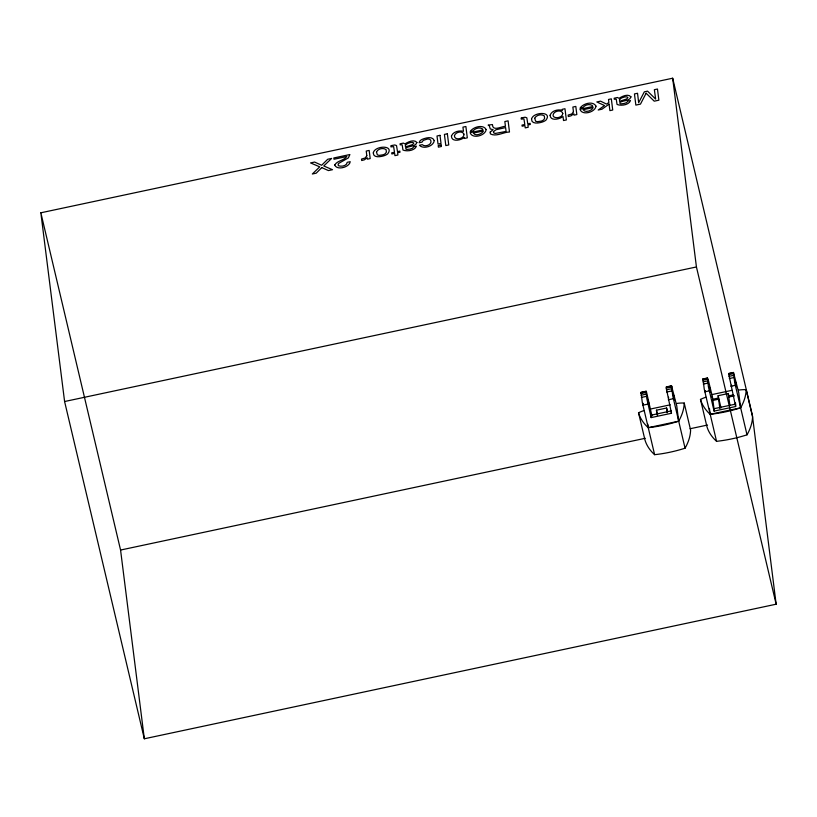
<?xml version="1.0" encoding="UTF-8"?>
<svg xmlns="http://www.w3.org/2000/svg" width="817" height="817" viewBox="0 0 817 817"><rect width="100%" height="100%" fill="white"/><g stroke="black" fill="none" stroke-linecap="round" stroke-linejoin="round"><path stroke-width="1.23" d="M676.609 403.486A19.404 8.844 -13.3 0 1 684.217 403.057L690.6 430.059A133.784 60.938 -13.3 0 1 685.065 448.196A71.008 32.343 -13.3 0 1 654.611 454.681L642.295 402.454L641.049 392.323L646.124 391.241L646.451 391.772L651.966 415.976M651.169 417.589L650.873 415.23L671.186 410.91L671.482 413.269L651.169 417.589L646.819 398.635L646.124 391.241M671.482 413.269L666.264 388.126L666.437 386.921L671.513 385.838L676.752 405.855L678.682 421.184L648.228 427.679A133.784 60.938 -13.3 0 1 638.537 412.789A19.404 8.844 -13.3 0 1 643.919 410.604M685.065 448.196L672.759 395.959L671.513 385.838M738.558 390.118A19.404 8.844 -13.3 0 1 746.166 389.689L752.559 416.69A133.784 60.938 -13.3 0 1 747.014 434.828A71.008 32.343 -13.3 0 1 716.56 441.313L704.244 389.086L702.998 378.955L707.44 378.016L708.247 379.823L712.424 396.909L714.17 409.828M714.089 411.114L713.782 408.755L735.361 404.16L735.657 406.519L714.089 411.114L708.4 386.737L707.44 378.016M735.657 406.519L728.846 374.625L729.019 373.42L733.462 372.47L738.701 392.487L740.631 407.826A71.008 32.343 -13.3 0 1 710.177 414.311A133.784 60.938 -13.3 0 1 700.486 399.421A19.404 8.844 -13.3 0 1 705.868 397.236M747.014 434.828L734.708 382.591L733.462 372.47M40.85 212.798L672.677 78.218L752.406 415.475L776.15 604.202L144.323 738.782L64.594 401.525L40.85 212.798L120.569 550.045L144.323 738.782M64.594 401.525L696.431 266.955L672.677 78.218M702.834 379.19L707.277 378.24M728.846 373.645L733.288 372.695M640.885 392.548L645.961 391.476M666.264 387.146L671.339 386.063M642.397 392.64L646.451 391.772M669.807 386.798L671.84 386.37M702.834 380.171L707.277 379.221M728.846 374.625L733.288 373.686M640.885 393.539L645.961 392.456M666.264 388.126L671.339 387.044M702.988 381.886L707.43 380.936M729.009 376.341L733.452 375.391M641.039 395.244L646.114 394.172M666.427 389.842L671.503 388.759M703.284 384.082L707.726 383.132M729.305 378.537L733.737 377.587M641.335 397.44L646.41 396.357M666.713 392.037L671.788 390.955M704.857 391.803L709.299 390.863M730.868 386.267L735.31 385.318M642.908 405.171L647.983 404.088M668.286 399.768L673.361 398.686M711.484 394.682L731.93 390.332M651.006 408.919L670.246 404.823M711.791 397.042L712.424 396.909M719.879 408.612L718.133 395.694L728.284 393.528L729.152 397.195M657.042 414.903L656.449 410.185L666.601 408.02L667.183 410.471M712.72 399.268L718.429 398.042M729.887 405.263L728.58 395.888L733.155 394.907M712.986 400.391L718.694 399.176M728.846 397.011L734.554 395.796M120.569 550.045L645.226 438.3M690.089 428.741L707.542 425.034M729.019 373.42L729.346 373.951M702.998 378.955L703.325 379.486M666.437 386.921L666.764 387.452M731.695 386.482L731.389 385.154M696.431 266.955L776.15 604.202M718.133 395.694L721.023 407.918M700.486 399.421L706.868 426.423A133.784 60.938 -13.3 0 0 716.56 441.313M656.449 410.185L657.614 415.087M638.537 412.789L644.919 439.791A133.784 60.938 -13.3 0 0 654.611 454.681M705.367 390.689L705.531 391.394M643.265 403.332L643.418 404.058M668.5 397.215L668.643 397.92M735.453 402.873L735.749 405.232M728.284 393.528L728.58 395.888M709.432 408.408L710.177 414.311L740.631 407.826A133.784 60.938 -13.3 0 0 746.166 389.689M666.601 408.02L667.193 412.738M647.779 424.135L648.228 427.679A71.008 32.343 -13.3 0 0 678.682 421.184A133.784 60.938 -13.3 0 0 684.217 403.057M562.79 113.461C562.617 117.342 556.224 118.965 553.518 116.647L553.078 115.534C552.854 111.081 561.606 108.998 562.79 113.461M373.298 152.942C373.226 158.11 380.416 156.864 383.653 155.873A7.394 3.37 -13.3 0 0 387.728 153.831C394.734 144.742 374.482 145.497 373.298 152.942M531.53 119.241C531.458 124.409 538.648 123.163 541.885 122.172A7.394 3.37 -13.3 0 0 545.96 120.13C552.966 111.041 532.715 111.796 531.53 119.241M550.086 115.289C550.464 121.519 559.747 119.19 563.005 116.494L563.516 120.538L566.375 119.936L564.966 108.732L562.249 109.315L562.382 110.356C558.052 109.049 551.638 110.601 550.086 115.289M434.236 140.524C433.735 146.386 423.155 149.552 419.427 145.273L422.297 144.67C424.993 147.52 432.806 144.538 430.671 140.115L429.722 139.36A3.697 1.685 -13.3 0 0 427.23 139.084L423.277 140.401L421.981 142.148L419.111 142.75L419.795 141.167A6.148 2.798 -13.3 0 1 422.277 139.309C425.8 137.889 432.387 135.898 434.236 140.524M463.933 134.131C464.526 138.829 454.518 141.035 454.385 135.745C455.273 132.14 462.483 130.23 463.933 134.131M451.433 136.01C451.382 142.485 461.166 140.33 464.311 137.379L464.444 138.461L467.314 137.848L465.884 126.502L462.943 127.135L463.464 131.292C459.236 130.25 453.159 131.547 451.433 136.01M486.166 129.535C485.472 135.755 472.165 139.36 470.132 132.66L482.97 129.923L482.469 128.882C479.671 126.962 475.075 128.269 473.135 130.914L470.245 131.527C472.982 126.972 483.255 123.939 486.166 129.535M595.991 106.139C595.297 112.358 582 115.963 579.958 109.264L592.795 106.537L592.305 105.495C589.496 103.575 584.901 104.882 582.96 107.517L580.07 108.14C582.817 103.575 593.081 100.542 595.991 106.139M493.386 131.68L493.958 133.11L495.439 133.437L506.08 131.404L505.6 127.585L496.042 129.729L493.386 131.68M416.895 142.464C415.679 146.978 408.837 145.732 405.732 148.112L405.947 149.225L406.805 149.47L409.909 149.133L412.575 148.234L413.688 146.754L416.435 146.172C414.801 150.685 406.907 151.727 402.965 150.042L402.178 144.844L400.187 144.823L400.054 143.812L403.394 143.098L404.936 143.925C408.01 141.933 414.076 138.992 416.895 142.464M630.969 96.866C629.754 101.379 622.922 100.144 619.817 102.523L620.032 103.636L620.879 103.871L623.984 103.534L626.649 102.636L627.773 101.165L630.52 100.573C628.886 105.087 620.981 106.128 617.039 104.443L616.263 99.245L614.261 99.235L614.139 98.224L617.468 97.499L619.02 98.326C622.084 96.335 628.15 93.393 630.969 96.866M334.725 164.993C336.798 170.682 349.502 167.322 350.217 161.684L347.225 162.317C346.827 166.076 341.2 166.872 338.34 165.677L338.167 164.054L339.086 163.165L348.348 157.906L349.901 154.536L333.826 157.957L333.99 159.254L346.786 156.527C343.926 160.714 337.237 160.5 334.725 164.993M376.474 151.962L377.372 154.903L379.17 155.393L383.05 154.791A4.095 1.869 -13.3 0 0 385.604 153.32L386.39 152.074L386.084 149.623C383.285 147.428 377.944 148.684 376.474 151.962M534.706 118.261L535.605 121.202L537.402 121.692L541.283 121.09A4.095 1.869 -13.3 0 0 543.836 119.619L544.622 118.373L544.316 115.922C541.518 113.726 536.177 114.983 534.706 118.261M490.19 132.099L490.404 133.896C496.236 137.082 503.446 132.048 509.491 132.007L508.092 120.845L504.835 121.539L505.437 126.329C501.852 126.145 492.508 131.935 492.437 124.562L488.137 125.093L489.301 125.808L490.302 128.963L493.131 129.668L490.19 132.099M405.416 145.232L405.467 146.958L412.605 144.578L413.821 143.149L412.779 142.413L410.522 142.536L407.56 143.516L405.416 145.232M619.49 99.633L619.552 101.359L626.69 98.98L627.905 97.55L626.853 96.814L624.607 96.947L621.635 97.917L619.49 99.633M366.813 155.741L365.189 157.957L361.512 159.09L361.696 160.53L364.27 159.866L367.221 157.763L367.395 159.172L370.193 158.569L369.172 150.43L366.23 151.063L366.813 155.741M573.452 111.735L571.829 113.951L568.152 115.074L568.326 116.525L570.909 115.861L573.861 113.747L574.034 115.156L576.833 114.564L575.811 106.424L572.86 107.047L573.452 111.735M483.021 131.026L482.745 132.068C480.662 134.468 475.31 136.276 473.298 133.1L483.021 131.026M592.856 107.64L592.57 108.681C590.487 111.071 585.146 112.889 583.124 109.713L592.856 107.64M646.135 93.22L640.467 104.116L635.851 105.097L634.452 93.935L637.536 93.271L638.659 102.707L644.327 91.831L647.544 91.147L655.632 99.092L654.366 89.686L657.471 89.033L658.88 100.195L654.223 101.185L646.135 93.22M321.765 167.608L316.22 173.173L312.339 174.001L319.723 166.842L310.542 162.92L314.586 162.062L321.632 165.269L327.719 159.264L331.641 158.427L323.757 165.984L332.509 169.701L328.434 170.569L321.765 167.608M609.084 104.137L601.966 109.212L598.207 110.009L604.529 105.536L596.808 101.951L600.566 101.155L606.541 104.086L608.879 102.513L608.502 99.46L611.33 98.857L612.73 110.019L609.901 110.622L609.084 104.137M391.864 145.497L390.822 145.824L390.955 146.907L393.631 146.611L394.499 152.248L391.7 152.84L391.843 153.964L394.642 153.361L394.928 155.638L397.899 155.005L397.613 152.728L399.993 152.228L399.85 151.114L397.481 151.615L396.531 145.559L394.795 144.966L391.864 145.497M522.165 117.75L521.123 118.067L521.256 119.149L523.932 118.863L524.8 124.501L522.002 125.093L522.145 126.206L524.943 125.614L525.229 127.881L528.201 127.248L527.915 124.981L530.294 124.47L530.151 123.357L527.782 123.857L526.832 117.801L525.096 117.219L522.165 117.75M647.963 399.809L649.117 405.355L647.963 399.809M673.351 394.407L674.495 399.952L673.351 394.407M709.279 386.584L710.433 392.129L709.279 386.584M735.3 381.039L736.444 386.584L735.3 381.039M439.995 135.346L437.003 135.99L438.024 144.088L441.017 143.455L439.995 135.346M447.359 133.784L444.407 134.407L445.816 145.569L448.758 144.946L447.359 133.784M441.2 144.966L438.208 145.6L438.402 147.152L441.394 146.509L441.2 144.966"/></g></svg>
